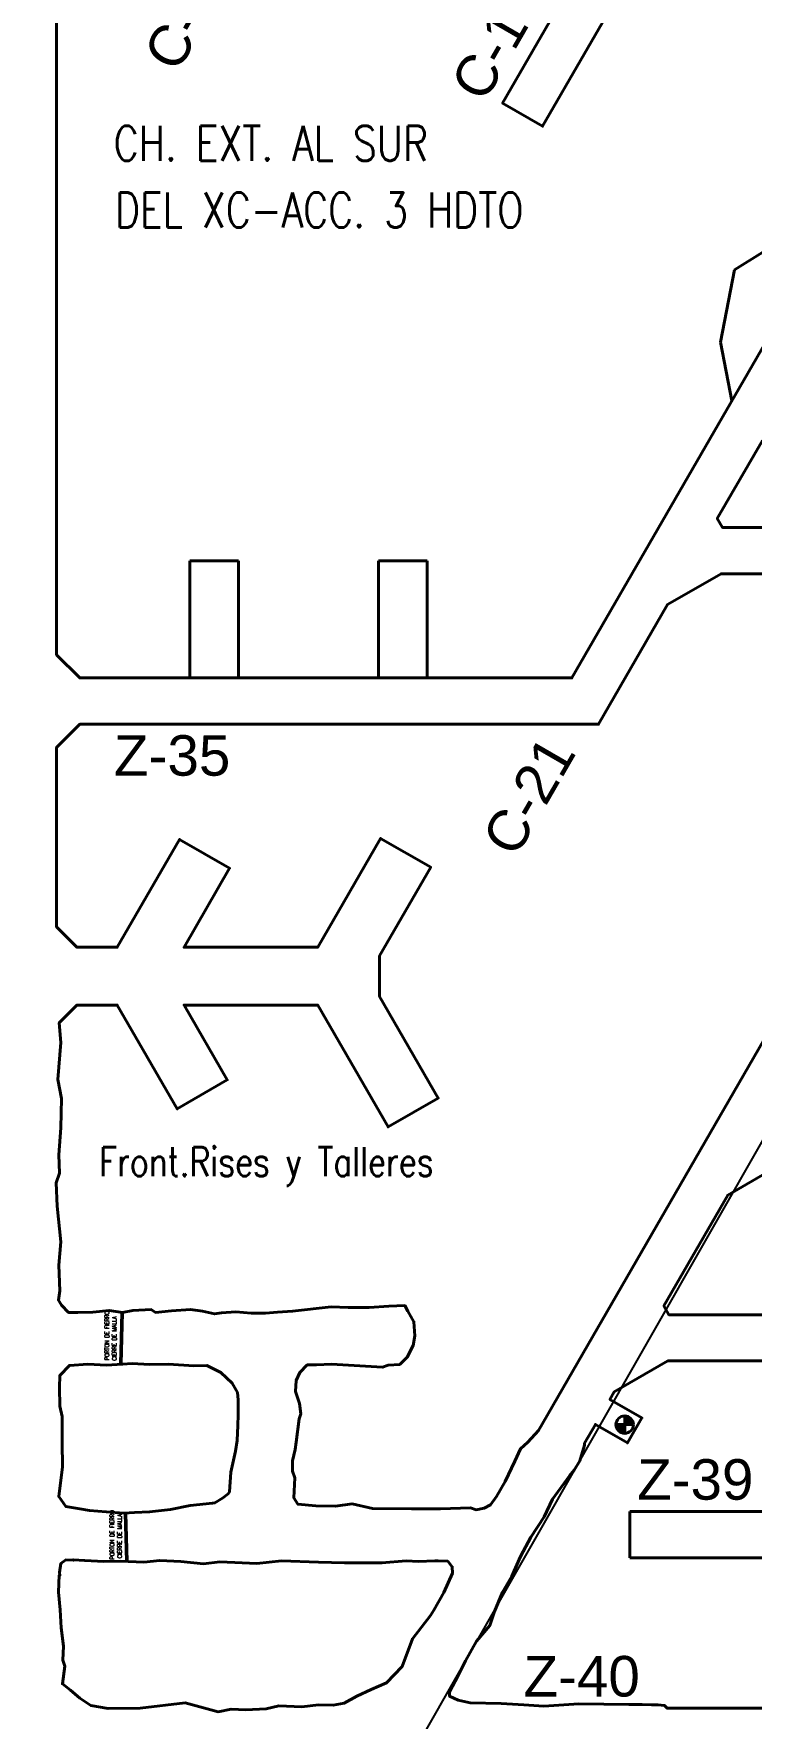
# Model space of a CAD drawing. Header units: millimetres. Extents: x -28 to 1943, y -5245 to 2752.
# Drawn here: x 969.9 to 1031.9, y -101.1 to 44.4 of the extents above; entities that cross this region are included whole.
import ezdxf
from ezdxf.enums import TextEntityAlignment as Align

# ---------------------------------------------------------------- set-up
doc = ezdxf.new("R2010")
doc.units = ezdxf.units.MM
doc.layers.add('144', color=10, linetype='Continuous')
doc.styles.add('1-1500', font='romans.shx', dxfattribs={"width": 0.8, "height": 3.75})
doc.styles.add('DG-T1-473 TO 560$0$Standard', font='arial.ttf')
doc.styles.add('ROMANS', font='romans.shx', dxfattribs={"width": 0.8})

msp = doc.modelspace()

# ---------------------------------------------------------------- hatches: boundary and pattern name
at = {"lineweight": 40}
h = msp.add_hatch(color=3, dxfattribs=at)
h.paths.add_polyline_path([(1021.712, -75.752, 0.4142136), (1020.962, -75.002), (1020.962, -75.752)])
h.paths.add_polyline_path([(1020.212, -75.752, 0.4142136), (1020.962, -76.502), (1020.962, -75.752)])
h = msp.add_hatch(color=256, dxfattribs=at)
h.paths.add_polyline_path([(1021.712, -75.752, 0.4142136), (1020.962, -75.002), (1020.962, -75.752)])
h.paths.add_polyline_path([(1020.212, -75.752, 0.4142136), (1020.962, -76.502), (1020.962, -75.752)])
h = msp.add_hatch(color=256, dxfattribs=at)
h.paths.add_polyline_path([(1021.712, -75.752, 0.4142136), (1020.962, -75.002), (1020.962, -75.752)])
h.paths.add_polyline_path([(1020.212, -75.752, 0.4142136), (1020.962, -76.502), (1020.962, -75.752)])
h = msp.add_hatch(color=3, dxfattribs=at)
h.paths.add_polyline_path([(1021.712, -75.752, 0.4142136), (1020.962, -75.002), (1020.962, -75.752)])
h.paths.add_polyline_path([(1020.212, -75.752, 0.4142136), (1020.962, -76.502), (1020.962, -75.752)])
h = msp.add_hatch(color=256, dxfattribs=at)
h.paths.add_polyline_path([(1021.712, -75.752, 0.4142136), (1020.962, -75.002), (1020.962, -75.752)])
h.paths.add_polyline_path([(1020.212, -75.752, 0.4142136), (1020.962, -76.502), (1020.962, -75.752)])

# ---------------------------------------------------------------- linework, layer by layer
at = {"color": 3, "linetype": 'Continuous', "lineweight": 40}
for p, q in [((1030.452, 23.996), (1040.307, 30.154)), ((1030.452, 23.996), (1040.307, 30.154)), ((1029.238, 17.749), (1030.452, 23.996)), ((1029.238, 17.749), (1030.452, 23.996)), ((1030.222, 12.686), (1029.238, 17.749)), ((1030.222, 12.686), (1029.238, 17.749)), ((983.395, -11.252), (983.395, -1.149)), ((983.395, -1.149), (987.595, -1.149)), ((983.395, -11.252), (983.395, -1.149)), ((983.395, -1.149), (987.595, -1.149)), ((987.595, -11.252), (987.595, -1.149)), ((987.595, -11.252), (987.595, -1.149)), ((999.695, -11.252), (999.695, -1.149)), ((999.695, -1.149), (1003.895, -1.149)), ((999.695, -11.252), (999.695, -1.149)), ((999.695, -1.149), (1003.895, -1.149)), ((1003.895, -11.252), (1003.895, -1.149)), ((1003.895, -11.252), (1003.895, -1.149))]:
    msp.add_line(p, q, dxfattribs=at)
at = {"color": 7, "linetype": 'Continuous', "lineweight": 40}
for p, q in [((977.52, -66.05), (977.412, -70.498)), ((977.52, -66.05), (977.412, -70.498)), ((977.59, -66.051), (977.481, -70.5)), ((977.59, -66.051), (977.481, -70.5)), ((977.81, -83.399), (977.914, -87.573)), ((977.81, -83.399), (977.914, -87.573)), ((977.88, -83.394), (977.984, -87.575)), ((977.88, -83.394), (977.984, -87.575)), ((1021.413, -83.252), (1021.413, -87.252)), ((1021.413, -83.252), (1021.413, -87.252))]:
    msp.add_line(p, q, dxfattribs=at)
at = {"color": 3, "lineweight": 40}
for p, q in [((1020.962, -76.502), (1020.962, -75.002)), ((1020.962, -76.502), (1020.962, -75.002)), ((1020.212, -75.752), (1021.712, -75.752)), ((1020.212, -75.752), (1021.712, -75.752))]:
    msp.add_line(p, q, dxfattribs=at)
at = {"color": 7, "lineweight": 40}
for p, q in [((1020.962, -76.502), (1020.962, -75.002)), ((1020.962, -76.502), (1020.962, -75.002)), ((1020.212, -75.752), (1021.712, -75.752)), ((1020.212, -75.752), (1021.712, -75.752))]:
    msp.add_line(p, q, dxfattribs=at)
at = {"lineweight": 40}
for points in [[(1050.601, 47.985), (1016.401, -11.252), (973.895, -11.252), (971.895, -9.252), (971.895, 50.748)], [(1050.601, 47.985), (1016.401, -11.252), (973.895, -11.252), (971.895, -9.252), (971.895, 50.748)], [(1016.716, 49.327), (1010.41, 38.407), (1013.874, 36.407), (1021.069, 48.867)], [(1016.716, 49.327), (1010.41, 38.407), (1013.874, 36.407), (1021.069, 48.867)], [(1054.127, 1.748), (1029.407, 1.748), (1028.966, 2.511), (1032.866, 9.266)], [(1054.127, 1.748), (1029.407, 1.748), (1028.966, 2.511), (1032.866, 9.266)], [(1055.798, -3.015), (1013.512, -76.257), (1012.605, -77.278), (1011.965, -77.85), (1011.473, -78.912), (1010.637, -80.648), (1009.885, -81.948), (1009.384, -82.674), (1008.837, -82.98), (1008.145, -83.109), (1007.636, -82.943), (1005.049, -83.031), (1002.543, -83.033), (999.187, -82.984), (997.414, -82.597), (995.99, -82.789), (994.274, -82.758), (992.736, -82.634), (992.379, -82.07), (992.469, -80.336), (992.26, -79.784), (992.258, -78.88), (992.488, -77.899), (992.586, -77.277), (992.83, -75.242), (992.986, -74.807), (992.986, -74.807), (992.986, -74.807), (992.986, -74.807), (992.875, -73.939), (992.537, -72.875), (992.593, -71.943), (992.888, -71.254), (993.535, -70.585), (994.348, -70.573), (995.634, -70.533), (1000.055, -70.795), (1000.537, -70.601), (1001.534, -70.551), (1002.182, -69.928), (1002.696, -68.908), (1002.845, -68.075), (1002.752, -66.866), (1002.217, -65.95), (1001.966, -65.465), (1000.597, -65.511), (998.884, -65.643), (997.067, -65.628), (995.602, -65.58), (992.27, -65.951), (990.975, -66.043), (989.943, -66.115), (988.704, -66.119), (987.376, -66.017), (986.135, -66.084), (985.531, -66.191), (984.484, -65.952), (983.469, -65.811), (981.81, -65.926), (980.431, -66.055), (980.069, -65.807), (978.461, -65.905), (977.59, -66.051), (976.427, -65.885), (975.024, -66.035), (973.732, -66.066), (972.931, -66.055), (972.31, -65.422), (972.051, -64.987), (972.17, -64.183), (972.074, -61.978), (972.25, -59.964), (971.934, -56.891), (971.842, -54.866), (972.137, -54.038), (972.077, -52.446), (972.266, -50.099), (972.308, -47.584), (971.997, -45.926), (972.253, -42.753), (972.119, -41.034), (973.644, -39.51), (977.129, -39.51), (982.308, -48.479), (986.638, -45.979), (982.903, -39.51), (994.45, -39.51), (1000.529, -50.039), (1004.859, -47.539), (999.794, -38.767), (999.794, -35.254), (1004.208, -27.608), (999.878, -25.108), (994.45, -34.51), (982.903, -34.51), (986.838, -27.694), (982.508, -25.194), (977.129, -34.51), (973.644, -34.51), (971.895, -32.762), (971.895, -17.252), (973.895, -15.252), (1018.71, -15.252), (1024.675, -4.92), (1029.297, -2.252), (1055.357, -2.252)], [(1055.798, -3.015), (1013.512, -76.257), (1012.605, -77.278), (1011.965, -77.85), (1011.473, -78.912), (1010.637, -80.648), (1009.885, -81.948), (1009.384, -82.674), (1008.837, -82.98), (1008.145, -83.109), (1007.636, -82.943), (1005.049, -83.031), (1002.543, -83.033), (999.187, -82.984), (997.414, -82.597), (995.99, -82.789), (994.274, -82.758), (992.736, -82.634), (992.379, -82.07), (992.469, -80.336), (992.26, -79.784), (992.258, -78.88), (992.488, -77.899), (992.586, -77.277), (992.83, -75.242), (992.986, -74.807), (992.986, -74.807), (992.986, -74.807), (992.986, -74.807), (992.875, -73.939), (992.537, -72.875), (992.593, -71.943), (992.888, -71.254), (993.535, -70.585), (994.348, -70.573), (995.634, -70.533), (1000.055, -70.795), (1000.537, -70.601), (1001.534, -70.551), (1002.182, -69.928), (1002.696, -68.908), (1002.845, -68.075), (1002.752, -66.866), (1002.217, -65.95), (1001.966, -65.465), (1000.597, -65.511), (998.884, -65.643), (997.067, -65.628), (995.602, -65.58), (992.27, -65.951), (990.975, -66.043), (989.943, -66.115), (988.704, -66.119), (987.376, -66.017), (986.135, -66.084), (985.531, -66.191), (984.484, -65.952), (983.469, -65.811), (981.81, -65.926), (980.431, -66.055), (980.069, -65.807), (978.461, -65.905), (977.59, -66.051), (976.427, -65.885), (975.024, -66.035), (973.732, -66.066), (972.931, -66.055), (972.31, -65.422), (972.051, -64.987), (972.17, -64.183), (972.074, -61.978), (972.25, -59.964), (971.934, -56.891), (971.842, -54.866), (972.137, -54.038), (972.077, -52.446), (972.266, -50.099), (972.308, -47.584), (971.997, -45.926), (972.253, -42.753), (972.119, -41.034), (973.644, -39.51), (977.129, -39.51), (982.308, -48.479), (986.638, -45.979), (982.903, -39.51), (994.45, -39.51), (1000.529, -50.039), (1004.859, -47.539), (999.794, -38.767), (999.794, -35.254), (1004.208, -27.608), (999.878, -25.108), (994.45, -34.51), (982.903, -34.51), (986.838, -27.694), (982.508, -25.194), (977.129, -34.51), (973.644, -34.51), (971.895, -32.762), (971.895, -17.252), (973.895, -15.252), (1018.71, -15.252), (1024.675, -4.92), (1029.297, -2.252), (1055.357, -2.252)]]:
    msp.add_lwpolyline(points, dxfattribs=at)
msp.add_lwpolyline([(1060.994, -54.015), (1060.514, -54.846), (1050.659, -61.004), (1049.639, -66.252), (1024.788, -66.252), (1024.347, -65.489), (1029.871, -55.92), (1034.493, -53.252), (1060.553, -53.252)], close=True, dxfattribs=at)
msp.add_lwpolyline([(1060.994, -54.015), (1060.514, -54.846), (1050.659, -61.004), (1049.639, -66.252), (1024.788, -66.252), (1024.347, -65.489), (1029.871, -55.92), (1034.493, -53.252), (1060.553, -53.252)], close=True, dxfattribs=at)
at = {"color": 7, "linetype": 'Continuous', "lineweight": 40}
for points in [[(974.579, -70.527), (973.001, -70.63), (972.157, -71.515), (972.15, -72.556), (972.164, -74.169), (972.373, -75.061), (972.378, -77.295), (972.386, -79.401), (972.075, -81.96), (972.693, -82.829), (973.892, -83.036), (974.723, -83.173), (976.185, -83.271), (977.705, -83.406), (978.625, -83.34), (979.928, -83.296), (981.73, -83.071), (983.439, -82.736), (985.343, -82.548), (985.562, -82.497), (986.228, -82.115), (986.696, -81.721), (986.828, -81.554), (986.949, -79.851), (987.349, -78.03), (987.48, -77.114), (987.556, -75.835), (987.564, -74.892), (987.581, -73.608), (987.515, -72.979), (987.043, -72.178), (986.076, -71.247), (984.863, -70.642), (983.755, -70.668), (981.56, -70.513), (979.916, -70.542), (978.419, -70.46), (977.59, -70.529), (976.202, -70.616)], [(974.579, -70.527), (973.001, -70.63), (972.157, -71.515), (972.15, -72.556), (972.164, -74.169), (972.373, -75.061), (972.378, -77.295), (972.386, -79.401), (972.075, -81.96), (972.693, -82.829), (973.892, -83.036), (974.723, -83.173), (976.185, -83.271), (977.705, -83.406), (978.625, -83.34), (979.928, -83.296), (981.73, -83.071), (983.439, -82.736), (985.343, -82.548), (985.562, -82.497), (986.228, -82.115), (986.696, -81.721), (986.828, -81.554), (986.949, -79.851), (987.349, -78.03), (987.48, -77.114), (987.556, -75.835), (987.564, -74.892), (987.581, -73.608), (987.515, -72.979), (987.043, -72.178), (986.076, -71.247), (984.863, -70.642), (983.755, -70.668), (981.56, -70.513), (979.916, -70.542), (978.419, -70.46), (977.59, -70.529), (976.202, -70.616)], [(972.281, -93.296), (972.492, -94.879), (972.418, -96.106), (972.615, -96.612), (972.385, -98.152), (973.093, -98.694), (973.89, -99.392), (974.852, -100.02), (976.354, -100.272), (979.113, -100.237), (983.006, -99.791), (985.853, -100.552), (986.96, -100.316), (988.243, -100.377), (989.998, -100.301), (991.077, -100.043), (993.077, -100.121), (994.516, -99.947), (995.791, -99.992), (996.739, -99.804), (997.824, -99.219), (999.073, -98.623), (1000.399, -98.045), (1001.735, -96.639), (1002.622, -94.241), (1004.185, -92.244), (1004.465, -91.779), (1005.329, -90.258), (1006.084, -88.592), (1006.067, -88.031), (1005.681, -87.545), (1004.851, -87.52), (1004.554, -87.505), (1003.159, -87.57), (1002.077, -87.529), (999.985, -87.701), (996.772, -87.683), (994.509, -87.621), (991.329, -87.501), (989.183, -87.736), (987.919, -87.701), (985.989, -87.606), (984.584, -87.763), (982.614, -87.578), (980.803, -87.485), (979.438, -87.618), (977.397, -87.558), (975.983, -87.579), (974.325, -87.5), (973.329, -87.421), (973.326, -87.463), (972.682, -87.438), (972.257, -87.742), (972.147, -88.526), (972.169, -88.754), (972.114, -88.751), (972.045, -90.221), (972.206, -91.746)], [(972.281, -93.296), (972.492, -94.879), (972.418, -96.106), (972.615, -96.612), (972.385, -98.152), (973.093, -98.694), (973.89, -99.392), (974.852, -100.02), (976.354, -100.272), (979.113, -100.237), (983.006, -99.791), (985.853, -100.552), (986.96, -100.316), (988.243, -100.377), (989.998, -100.301), (991.077, -100.043), (993.077, -100.121), (994.516, -99.947), (995.791, -99.992), (996.739, -99.804), (997.824, -99.219), (999.073, -98.623), (1000.399, -98.045), (1001.735, -96.639), (1002.622, -94.241), (1004.185, -92.244), (1004.465, -91.779), (1005.329, -90.258), (1006.084, -88.592), (1006.067, -88.031), (1005.681, -87.545), (1004.851, -87.52), (1004.554, -87.505), (1003.159, -87.57), (1002.077, -87.529), (999.985, -87.701), (996.772, -87.683), (994.509, -87.621), (991.329, -87.501), (989.183, -87.736), (987.919, -87.701), (985.989, -87.606), (984.584, -87.763), (982.614, -87.578), (980.803, -87.485), (979.438, -87.618), (977.397, -87.558), (975.983, -87.579), (974.325, -87.5), (973.329, -87.421), (973.326, -87.463), (972.682, -87.438), (972.257, -87.742), (972.147, -88.526), (972.169, -88.754), (972.114, -88.751), (972.045, -90.221), (972.206, -91.746)]]:
    msp.add_lwpolyline(points, close=True, dxfattribs=at)
for points in [[(1050.738, -70.252), (1024.678, -70.252), (1020.057, -72.92), (1019.682, -73.569), (1022.453, -75.169), (1021.203, -77.334), (1018.432, -75.734), (1017.495, -77.357), (1017.479, -77.511), (1017.097, -78.867), (1016.587, -79.687), (1016.208, -80.16), (1014.72, -82.2), (1014.008, -83.722), (1012.851, -85.457), (1011.952, -87.137), (1011.225, -88.835), (1010.415, -90.209), (1009.726, -91.893), (1009.311, -93.095), (1008.157, -94.465), (1007.216, -96.157), (1006.566, -97.406), (1005.835, -98.819), (1005.834, -99.219), (1006.591, -99.546), (1007.619, -99.794), (1010.288, -99.849), (1012.248, -99.942), (1013.969, -100.062), (1016.997, -99.874), (1021.325, -99.937), (1022.478, -99.919), (1023.273, -99.953), (1023.832, -99.953), (1024.389, -100.005), (1024.639, -100.252), (1034.299, -100.252)], [(1050.738, -70.252), (1024.678, -70.252), (1020.057, -72.92), (1019.682, -73.569), (1022.453, -75.169), (1021.203, -77.334), (1018.432, -75.734), (1017.495, -77.357), (1017.479, -77.511), (1017.097, -78.867), (1016.587, -79.687), (1016.208, -80.16), (1014.72, -82.2), (1014.008, -83.722), (1012.851, -85.457), (1011.952, -87.137), (1011.225, -88.835), (1010.415, -90.209), (1009.726, -91.893), (1009.311, -93.095), (1008.157, -94.465), (1007.216, -96.157), (1006.566, -97.406), (1005.835, -98.819), (1005.834, -99.219), (1006.591, -99.546), (1007.619, -99.794), (1010.288, -99.849), (1012.248, -99.942), (1013.969, -100.062), (1016.997, -99.874), (1021.325, -99.937), (1022.478, -99.919), (1023.273, -99.953), (1023.832, -99.953), (1024.389, -100.005), (1024.639, -100.252), (1034.299, -100.252)], [(1021.413, -83.252), (1041.033, -83.252)], [(1021.413, -83.252), (1041.033, -83.252)], [(1040.923, -87.252), (1021.413, -87.252)], [(1040.923, -87.252), (1021.413, -87.252)]]:
    msp.add_lwpolyline(points, dxfattribs=at)
at = {"color": 3, "lineweight": 40}
msp.add_circle((1020.962, -75.752), 0.75, dxfattribs=at)
at = {"lineweight": 40}
msp.add_circle((1020.962, -75.752), 0.75, dxfattribs=at)
at = {"layer": '144'}
msp.add_lwpolyline([(883.64, -361.201), (1031.989, -104.252), (1002.335, -104.694), (1059.316, -4.92), (1331.424, -5.392), (1126.254, -361.125), (883.64, -361.201)], close=True, dxfattribs=at)

# ---------------------------------------------------------------- texts
at = {"linetype": 'Continuous', "style": 'DG-T1-473 TO 560$0$Standard'}
for s, p in [('C-17', (986.068, 50.956)), ('C-19', (1012.598, 48.376)), ('C-21', (1015.322, -16.839))]:
    msp.add_text(s, height=3.5, rotation=60, dxfattribs=at).set_placement(p, align=Align.MIDDLE_RIGHT)
at = {"linetype": 'Continuous', "style": '1-1500', "width": 0.8}
for s, p in [('CH. EXT. AL SUR', (976.824, 33.424)), ('DEL XC-ACC. 3 HDTO', (976.94, 27.666))]:
    msp.add_text(s, height=3, dxfattribs=at).set_placement(p)
at = {"linetype": 'Continuous', "style": 'DG-T1-473 TO 560$0$Standard'}
for s, p in [('Z-35', (981.873, -17.946)), ('Z-39', (1027.061, -80.484)), ('Z-40', (1017.246, -97.484))]:
    msp.add_text(s, height=3.5, dxfattribs=at).set_placement(p, align=Align.MIDDLE_CENTER)
at = {"color": 7, "style": 'ROMANS', "width": 0.8}
msp.add_text('Front.Rises y Talleres', height=2.5, dxfattribs=at).set_placement((975.57, -54.29))
at = {"color": 7, "linetype": 'Continuous', "style": 'ROMANS', "width": 0.7}
for s, p in [('PORTON DE FIERRO ', (976.423, -70.194)), ('CIERRE DE MALLA', (977.073, -70.216)), ('PORTON DE FIERRO ', (976.875, -87.396)), ('CIERRE DE MALLA', (977.525, -87.288))]:
    msp.add_text(s, height=0.38, rotation=89.9833, dxfattribs=at).set_placement(p)

doc.saveas('drawing.dxf')
